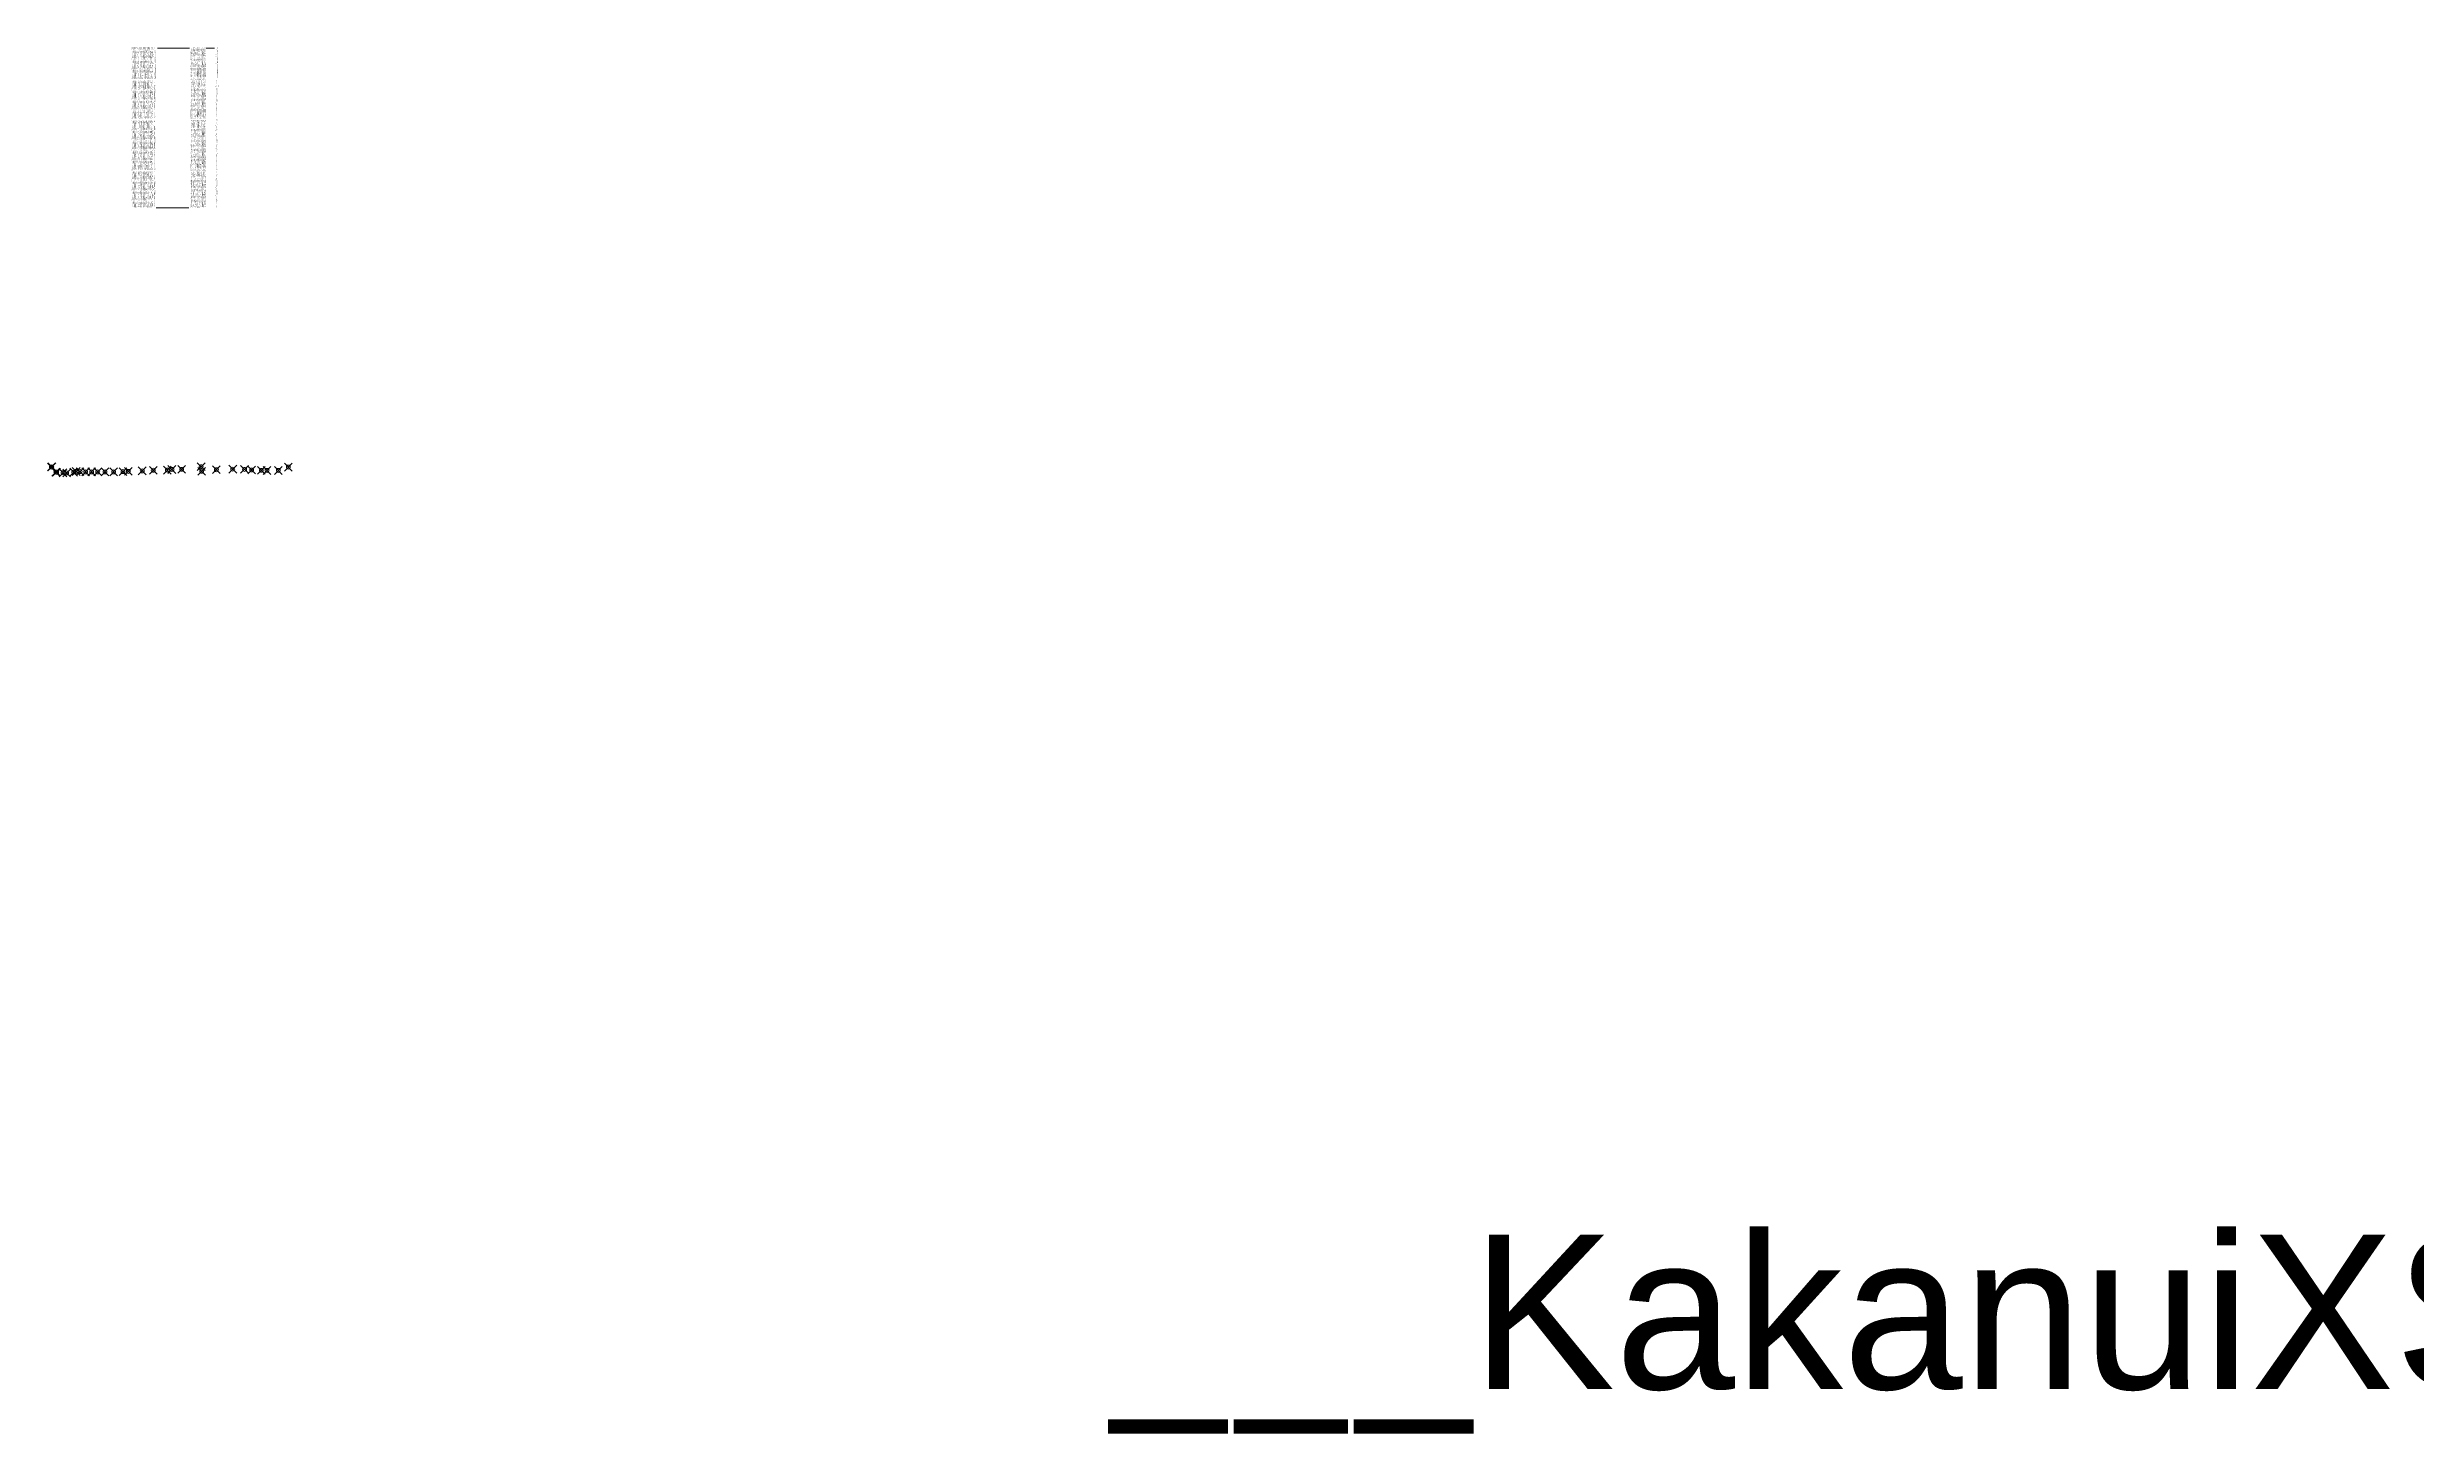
# Model space of a CAD drawing. Header units: millimetres. Extents: x -3661490 to 7275745, y -592557 to 466037.
# Drawn here: x 105 to 1807127, y -592557 to 466037 of the extents above; entities that cross this region are included whole.
import ezdxf

# ---------------------------------------------------------------- set-up
doc = ezdxf.new("R2010")
doc.units = ezdxf.units.MM
doc.header["$PDMODE"] = 35
doc.header["$PDSIZE"] = 3000
doc.layers.get('0').update_dxf_attribs({"lineweight": 0})
doc.layers.add('TITLE_BLOCK', color=7, linetype='Continuous')
doc.styles.get("Standard").update_dxf_attribs({"font": 'arial.ttf'})

# ---------------------------------------------------------------- blocks, each defined once
blk = doc.blocks.new('REVDATE')
at = {"color": 40, "true_color": 0xf8d731, "flags": 8}
for tag in ['USER', 'REVDATE', 'FNAME']:
    blk.add_attdef(tag, (0, 0), '', height=4.95, dxfattribs=at)

msp = doc.modelspace()

# ---------------------------------------------------------------- linework, layer by layer
at = {"color": 244, "true_color": 0x991b1e}
for p, q in [((84137, 465414), (108398, 465414)), ((121305, 465415), (126534, 465415)), ((83151, 343584), (107956, 343584))]:
    msp.add_line(p, q, dxfattribs=at)
at = {"color": 40, "true_color": 0xf8d731}
msp.add_line((126534, 465415), (127558, 465415), dxfattribs=at)
for p in [(3105, 146037), (3458, 146127), (6578, 142197), (7078, 142037), (11992, 141647), (20178, 142128), (22028, 142648), (25012, 142538), (29307, 142328), (33857, 142318), (38516, 142328), (44063, 142358), (50669, 142358), (57759, 142548), (61825, 142708), (72431, 143098), (80878, 143549), (91636, 143669), (95087, 144209), (102517, 144279), (117391, 146309), (117796, 142799), (129011, 143979), (141500, 144409), (150468, 144250), (155919, 143760), (163277, 143510), (167631, 143450), (176232, 143470), (183854, 145990), (14790, 141527)]:
    msp.add_point(p, dxfattribs=at)

# ---------------------------------------------------------------- block references
at = {"layer": 'TITLE_BLOCK', "color": 3}
ref = msp.add_blockref('REVDATE', (-3674984, -557036), dxfattribs=dict(at, xscale=23790.37058310957, yscale=23790.37058310957, zscale=23790.37058310957))
ref.add_attrib('FNAME', '___KakanuiXS Lines 19  to 46 - KA Series Lines_____1_19382_bb9e5e63 - Copy-2.dwg', (811584, -557036), dxfattribs={"color": 40, "true_color": 0xf8d731, "height": 117762.33})

# ---------------------------------------------------------------- texts
at = {"color": 40, "true_color": 0xf8d731, "char_height": 473.07, "attachment_point": 1}
for s, insert, width in [('KA23  14079    3.1   146.04  1428364.67  5004814.84        SH    \\PKA23  14080    3.5   146.13  1428364.67  5004814.48        SH    \\PKA23  14081    6.6   142.20  1428364.06  5004811.42   W\\PKA23  14082    7.1   142.04  1428363.60  5004811.01        SH    \\PKA23  14083   12.0   141.65  1428362.50  5004806.22        SH    \\PKA23  14084   14.8   141.53  1428361.93  5004803.48        SH    \\PKA23  14085   20.2   142.13  1428360.55  5004798.27   W\\PKA23  14086   22.0   142.65  1428360.29  5004796.43        SH    \\PKA23  14087   25.0   142.54  1428359.46  5004793.56   W\\PKA23  14088   29.3   142.33  1428358.86  5004789.29        SH    \\PKA23  14089   33.9   142.32  1428357.56  5004784.92        SH    \\PKA23  14090   38.5   142.33  1428356.56  5004780.37        SH    \\PKA23  14091   44.1   142.36  1428355.42  5004774.94        SH    \\PKA23  14092   50.7   142.36  1428354.08  5004768.47        SH    \\PKA23  14093   57.8   142.55  1428352.36  5004761.59        SH    \\PKA23  14094   61.8   142.71  1428351.31  5004757.66   W\\PKA23  14095   72.4   143.10  1428348.86  5004747.34        SH    \\PKA23  14096   80.9   143.55  1428347.09  5004739.08        SH    \\PKA23  14097   91.6   143.67  1428344.57  5004728.62        SH    \\PKA23  14098   95.1   144.21  1428343.87  5004725.24        SH    \\PKA23  14099  102.5   144.28  1428341.69  5004718.12        SH    \\PKA23  14100  117.4   146.31  1428337.01  5004703.95        SH    \\PKA23  14101  117.8   142.80  1428339.17  5004703.02        SH    \\PKA23  14102  129.0   143.98  1428330.83  5004693.56        SH    \\PKA23  14103  141.5   144.41  1428330.06  5004680.84        SH    \\PKA23  14104  150.5   144.25  1428331.93  5004671.16        SH    \\PKA23  14105  155.9   143.76  1428333.35  5004665.27        SH    \\PKA23  14106  163.3   143.51  1428327.75  5004658.98        SH    \\PKA23  14107  167.6   143.45  1428325.76  5004654.98        SH    \\PKA23  14108  176.2   143.47  1428326.25  5004646.03        SH    \\PKA23  14109  183.9   145.99  1428323.81  5004638.77        F    \\P31                \\PKA24  13120    -7.4  146.24  1428509.08  5004726.38      V\\PKA24  13119    -3.2  143.36  1428504.91  5004722.23      V\\PKA24  13118     0.9  143.84  1428506.35  5004718.53      V\\PKA24  13117     4.9  143.77  1428503.80  5004715.37      V\\PKA24  13116     7.7  142.95  1428502.23  5004713.09      TB\\PKA24  13114     8.0  141.29  1428501.86  5004712.93      BD/BB\\PKA24  13115     8.1  142.00  1428502.08  5004712.68  W\\PKA24  13113     8.6  141.02  1428501.46  5004712.43      BD\\PKA24  13112    10.3  141.04  1428500.68  5004710.90      BD\\PKA24  13111    13.1  141.82  1428498.95  5004708.71      BD\\PKA24  13110    18.1  141.85  1428496.31  5004704.52      BD\\PKA24  13109    24.1  141.63  1428492.89  5004699.52      BD\\PKA24  13108    28.4  141.57  1428490.38  5004696.00      BD\\PKA24  13107    33.3  141.67  1428487.59  5004692.08      BD\\PKA24  13106    36.2  141.71  1428486.04  5004689.57      BD\\PKA24  13105    39.6  141.66  1428484.01  5004686.82      BD\\PKA24  13104    44.6  141.62  1428481.20  5004682.74      BD\\PKA24  13103    46.5  141.71  1428480.13  5004681.08      BD\\PKA24  13102    50.2  141.79  1428477.84  5004678.26      BD\\PKA24  13101    53.5  141.87  1428476.05  5004675.48      BD\\PKA24  13100    57.5  142.01  1428473.66  5004672.18      BD\\PKA24  13099    59.1  142.09  1428472.62  5004670.96  W\\PKA24  13098    60.2  142.18  1428472.08  5004670.02      S\\PKA24  13097    63.5  142.23  1428470.37  5004667.23      S\\PKA24  13096    72.9  142.43  1428465.18  5004659.34      S\\PKA24  13095    78.5  142.41  1428461.71  5004655.03      S\\PKA24  13094    87.3  142.27  1428456.55  5004647.81      S\\PKA24  13093    98.8  141.90  1428450.17  5004638.29      S\\PKA24  13092   106.1  141.73  1428446.69  5004631.81      S\\PKA24  13091   111.1  142.11  1428443.85  5004627.74      V\\PKA24  13090   114.7  142.43  1428441.83  5004624.74      V\\PKA24  13089   119.6  142.85  1428439.17  5004620.55      V\\PKA24  13088   123.1  142.98  1428436.13  5004618.40      V\\PKA24  13087   125.7  142.74  1428434.24  5004616.62      V\\PKA24  13086   139.3  144.29  1428427.41  5004604.77      BB\\PKA24  13085   143.2  145.72  1428425.18  5004601.53      TB\\PKA24  13084   145.8  145.87  1428423.65  5004599.52      F\\P37                 \\PKA25  13083   -24.3  143.95  1428631.77  5004653.83      TB\\PKA25  13082   -20.3  142.10  1428630.17  5004650.14      BB\\PKA25  13081     0.7  141.66  1428619.52  5004632.15      V\\PKA25  13080     3.8  141.38  1428617.73  5004629.52      V\\PKA25  13078     5.3  141.45  1428617.16  5004628.07      TB\\PKA25  13077     6.3  140.58  1428616.70  5004627.18  W\\PKA25  13079     6.8  140.06  1428616.19  5004626.95      BB\\PKA25  13076     8.8  139.44  1428615.28  5004625.11      BD\\PKA25  13075    10.1  139.61  1428614.53  5004624.09      BD\\PKA25  13074    12.0  139.88  1428613.28  5004622.62      BD\\PKA25  13073    12.6  140.62  1428613.43  5004621.79  W\\PKA25  13072    12.9  140.78  1428613.33  5004621.50      S\\PKA25  13071    14.0  141.19  1428612.78  5004620.66      S\\PKA25  13070    18.9  141.14  1428610.60  5004616.25      S\\PKA25  13069    24.4  140.93  1428608.37  5004611.17      S\\PKA25  13068    26.0  140.89  1428607.66  5004609.76  W\\PKA25  13067    27.0  140.77  1428606.59  5004609.15      BD\\PKA25  13066    29.0  140.80  1428605.89  5004607.27      BD\\PKA25  13065    34.6  140.33  1428603.47  5004602.21      BD\\PKA25  13064    38.3  140.48  1428600.97  5004599.31      BD\\PKA25  13063    42.1  140.51  1428599.30  5004595.92      BD\\PKA25  13062    43.6  140.21  1428599.15  5004594.35      BD\\PKA25  13061    44.9  140.23  1428598.32  5004593.26      BD\\PKA25  13060    47.3  140.31  1428597.29  5004591.08      BD\\PKA25  13059    49.3  140.45  1428596.20  5004589.39      BD\\PKA25  13058    50.3  140.44  1428595.49  5004588.69      BD\\PKA25  13057    52.0  140.41  1428594.55  5004587.28      BD\\PKA25  13056    52.6  140.48  1428594.50  5004586.55      BD\\PKA25  13055    53.2  140.60  1428594.33  5004586.02  W\\PKA25  13054    54.0  140.69  1428593.74  5004585.45      BB\\PKA25  13053    54.6  140.94  1428593.19  5004585.01      S\\PKA25  13052    55.4  141.51  1428592.57  5004584.50      S\\PKA25  13051    56.4  142.66  1428592.32  5004583.49      TB\\PKA25  13050    58.0  142.70  1428591.40  5004582.19      S\\PKA25  13049    62.0  142.83  1428590.20  5004578.22      S\\PKA25  13048    65.8  142.95  1428588.65  5004574.75      V\\PKA25  13047    68.9  143.15  1428585.98  5004572.71      V\\PKA25  13046    73.4  143.11  1428583.95  5004568.63      V\\PKA25  13045    77.4  143.07  1428582.04  5004565.18      V\\PKA25  13044    81.8  142.86  1428581.23  5004560.64      V\\PKA25  13043    83.6  142.69  1428580.51  5004558.88      V\\PKA25  13042    89.2  142.75  1428576.23  5004554.86      V\\PKA25  13041    95.1  142.23  1428574.59  5004549.06      V\\PKA25  13040   101.4  142.09  1428571.13  5004543.73      V\\PKA25  13039   106.6  141.82  1428568.71  5004539.15      V\\PKA25  13038   110.4  141.66  1428566.63  5004535.97      V\\PKA25  13037   111.9  141.35  1428565.66  5004534.77      V\\PKA25  13035   115.9  141.49  1428565.06  5004530.60      BB\\PKA25  13036   122.3  144.64  1428561.37  5004525.31      TB\\P49                \\PKA26  13033     3.4  143.25  1428832.87  5004478.94      V\\PKA26  13032     3.6  143.44  1428827.67  5004474.33      V\\PKA26  13031     7.7  143.41  1428824.06  5004472.21      TB\\PKA26  13030     9.2  142.17  1428823.32  5004470.81      V\\PKA26  13034    12.6  142.14  1428820.10  5004469.30      V\\PKA26  13029    21.5  140.11  1428813.21  5004463.72      V\\PKA26  13028    23.1  139.76  1428812.44  5004462.13      BB\\PKA26  13027    25.7  139.36  1428810.23  5004460.71      SH\\PKA26  13026    26.7  139.40  1428809.37  5004460.16  W\\PKA26  13025    27.9  139.28  1428808.53  5004459.31      BD\\PKA26  13024    30.4  139.06  1428806.35  5004457.91      BD\\PKA26  13023    31.3  138.54  1428805.64  5004457.45      BD\\PKA26  13022    34.5  138.47  1428803.63  5004454.81      BD\\PKA26  13021    35.4  138.92  1428802.90  5004454.28      BD\\PKA26  13020    37.1  139.22  1428802.00  5004452.78      BD\\PKA26  13019    37.4  139.35  1428801.77  5004452.58  W\\PKA26  13018    37.7  139.45  1428801.37  5004452.49      S\\PKA26  13017    40.1  139.60  1428799.73  5004450.82  W\\PKA26  13016    43.6  139.44  1428796.56  5004449.06      BD\\PKA26  13015    47.7  139.37  1428793.18  5004446.71      BD\\PKA26  13014    50.3  139.34  1428791.22  5004445.04      BD\\PKA26  13013    51.9  139.42  1428789.98  5004443.96      BD\\PKA26  13012    53.6  139.55  1428788.74  5004442.80      BD\\PKA26  13011    54.6  139.65  1428788.05  5004442.08  W\\PKA26  13010    56.9  139.77  1428785.95  5004440.99      S\\PKA26  13009    59.6  139.69  1428784.15  5004439.06      S\\PKA26  13003    62.2  139.88  1428781.40  5004438.31      BB\\PKA26  13002    63.5  140.55  1428780.41  5004437.41      S\\PKA26  13000    65.5  142.42  1428778.92  5004436.02      TB\\PKA26  13001    68.1  142.60  1428776.51  5004435.00      V\\PKA26  13008    83.4  142.80  1428764.97  5004424.82      V\\PKA26  13007    86.5  142.54  1428762.49  5004422.93      V\\PKA26  13006    88.7  142.62  1428761.52  5004420.78      F\\PKA26  13005    94.1  142.95  1428757.46  5004417.19      SH\\PKA26  13004   100.2  142.96  1428752.61  5004413.39      SH\\P', (64389, 465985), 19704.44), ('  3.1   146.04  1428364.67  5004814.84 \\P  3.5   146.13  1428364.67  5004814.48 \\P  6.6   142.20  1428364.06  5004811.42 \\P  7.1   142.04  1428363.60  5004811.01 \\P 12.0   141.65  1428362.50  5004806.22 \\P 14.8   141.53  1428361.93  5004803.48 \\P 20.2   142.13  1428360.55  5004798.27 \\P 22.0   142.65  1428360.29  5004796.43 \\P 25.0   142.54  1428359.46  5004793.56 \\P 29.3   142.33  1428358.86  5004789.29 \\P 33.9   142.32  1428357.56  5004784.92 \\P 38.5   142.33  1428356.56  5004780.37 \\P 44.1   142.36  1428355.42  5004774.94 \\P 50.7   142.36  1428354.08  5004768.47 \\P 57.8   142.55  1428352.36  5004761.59 \\P 61.8   142.71  1428351.31  5004757.66 \\P 72.4   143.10  1428348.86  5004747.34 \\P 80.9   143.55  1428347.09  5004739.08 \\P 91.6   143.67  1428344.57  5004728.62 \\P 95.1   144.21  1428343.87  5004725.24 \\P102.5   144.28  1428341.69  5004718.12 \\P117.4   146.31  1428337.01  5004703.95 \\P117.8   142.80  1428339.17  5004703.02 \\P129.0   143.98  1428330.83  5004693.56 \\P141.5   144.41  1428330.06  5004680.84 \\P150.5   144.25  1428331.93  5004671.16 \\P155.9   143.76  1428333.35  5004665.27 \\P163.3   143.51  1428327.75  5004658.98 \\P167.6   143.45  1428325.76  5004654.98 \\P176.2   143.47  1428326.25  5004646.03 \\P183.9   145.99  1428323.81  5004638.77 \\P     \\P  -7.4  146.24  1428509.08  5004726.38 \\P  -3.2  143.36  1428504.91  5004722.23 \\P   0.9  143.84  1428506.35  5004718.53 \\P   4.9  143.77  1428503.80  5004715.37 \\P   7.7  142.95  1428502.23  5004713.09 \\P   8.0  141.29  1428501.86  5004712.93 \\P   8.1  142.00  1428502.08  5004712.68 \\P   8.6  141.02  1428501.46  5004712.43 \\P  10.3  141.04  1428500.68  5004710.90 \\P  13.1  141.82  1428498.95  5004708.71 \\P  18.1  141.85  1428496.31  5004704.52 \\P  24.1  141.63  1428492.89  5004699.52 \\P  28.4  141.57  1428490.38  5004696.00 \\P  33.3  141.67  1428487.59  5004692.08 \\P  36.2  141.71  1428486.04  5004689.57 \\P  39.6  141.66  1428484.01  5004686.82 \\P  44.6  141.62  1428481.20  5004682.74 \\P  46.5  141.71  1428480.13  5004681.08 \\P  50.2  141.79  1428477.84  5004678.26 \\P  53.5  141.87  1428476.05  5004675.48 \\P  57.5  142.01  1428473.66  5004672.18 \\P  59.1  142.09  1428472.62  5004670.96 \\P  60.2  142.18  1428472.08  5004670.02 \\P  63.5  142.23  1428470.37  5004667.23 \\P  72.9  142.43  1428465.18  5004659.34 \\P  78.5  142.41  1428461.71  5004655.03 \\P  87.3  142.27  1428456.55  5004647.81 \\P  98.8  141.90  1428450.17  5004638.29 \\P 106.1  141.73  1428446.69  5004631.81 \\P 111.1  142.11  1428443.85  5004627.74 \\P 114.7  142.43  1428441.83  5004624.74 \\P 119.6  142.85  1428439.17  5004620.55 \\P 123.1  142.98  1428436.13  5004618.40 \\P 125.7  142.74  1428434.24  5004616.62 \\P 139.3  144.29  1428427.41  5004604.77 \\P 143.2  145.72  1428425.18  5004601.53 \\P 145.8  145.87  1428423.65  5004599.52 \\P      \\P -24.3  143.95  1428631.77  5004653.83 \\P -20.3  142.10  1428630.17  5004650.14 \\P   0.7  141.66  1428619.52  5004632.15 \\P   3.8  141.38  1428617.73  5004629.52 \\P   5.3  141.45  1428617.16  5004628.07 \\P   6.3  140.58  1428616.70  5004627.18 \\P   6.8  140.06  1428616.19  5004626.95 \\P   8.8  139.44  1428615.28  5004625.11 \\P  10.1  139.61  1428614.53  5004624.09 \\P  12.0  139.88  1428613.28  5004622.62 \\P  12.6  140.62  1428613.43  5004621.79 \\P  12.9  140.78  1428613.33  5004621.50 \\P  14.0  141.19  1428612.78  5004620.66 \\P  18.9  141.14  1428610.60  5004616.25 \\P  24.4  140.93  1428608.37  5004611.17 \\P  26.0  140.89  1428607.66  5004609.76 \\P  27.0  140.77  1428606.59  5004609.15 \\P  29.0  140.80  1428605.89  5004607.27 \\P  34.6  140.33  1428603.47  5004602.21 \\P  38.3  140.48  1428600.97  5004599.31 \\P  42.1  140.51  1428599.30  5004595.92 \\P  43.6  140.21  1428599.15  5004594.35 \\P  44.9  140.23  1428598.32  5004593.26 \\P  47.3  140.31  1428597.29  5004591.08 \\P  49.3  140.45  1428596.20  5004589.39 \\P  50.3  140.44  1428595.49  5004588.69 \\P  52.0  140.41  1428594.55  5004587.28 \\P  52.6  140.48  1428594.50  5004586.55 \\P  53.2  140.60  1428594.33  5004586.02 \\P  54.0  140.69  1428593.74  5004585.45 \\P  54.6  140.94  1428593.19  5004585.01 \\P  55.4  141.51  1428592.57  5004584.50 \\P  56.4  142.66  1428592.32  5004583.49 \\P  58.0  142.70  1428591.40  5004582.19 \\P  62.0  142.83  1428590.20  5004578.22 \\P  65.8  142.95  1428588.65  5004574.75 \\P  68.9  143.15  1428585.98  5004572.71 \\P  73.4  143.11  1428583.95  5004568.63 \\P  77.4  143.07  1428582.04  5004565.18 \\P  81.8  142.86  1428581.23  5004560.64 \\P  83.6  142.69  1428580.51  5004558.88 \\P  89.2  142.75  1428576.23  5004554.86 \\P  95.1  142.23  1428574.59  5004549.06 \\P 101.4  142.09  1428571.13  5004543.73 \\P 106.6  141.82  1428568.71  5004539.15 \\P 110.4  141.66  1428566.63  5004535.97 \\P 111.9  141.35  1428565.66  5004534.77 \\P 115.9  141.49  1428565.06  5004530.60 \\P 122.3  144.64  1428561.37  5004525.31 \\P     \\P   3.4  143.25  1428832.87  5004478.94 \\P   3.6  143.44  1428827.67  5004474.33 \\P   7.7  143.41  1428824.06  5004472.21 \\P   9.2  142.17  1428823.32  5004470.81 \\P  12.6  142.14  1428820.10  5004469.30 \\P  21.5  140.11  1428813.21  5004463.72 \\P  23.1  139.76  1428812.44  5004462.13 \\P  25.7  139.36  1428810.23  5004460.71 \\P  26.7  139.40  1428809.37  5004460.16 \\P  27.9  139.28  1428808.53  5004459.31 \\P  30.4  139.06  1428806.35  5004457.91 \\P  31.3  138.54  1428805.64  5004457.45 \\P  34.5  138.47  1428803.63  5004454.81 \\P  35.4  138.92  1428802.90  5004454.28 \\P  37.1  139.22  1428802.00  5004452.78 \\P  37.4  139.35  1428801.77  5004452.58 \\P  37.7  139.45  1428801.37  5004452.49 \\P  40.1  139.60  1428799.73  5004450.82 \\P  43.6  139.44  1428796.56  5004449.06 \\P  47.7  139.37  1428793.18  5004446.71 \\P  50.3  139.34  1428791.22  5004445.04 \\P  51.9  139.42  1428789.98  5004443.96 \\P  53.6  139.55  1428788.74  5004442.80 \\P  54.6  139.65  1428788.05  5004442.08 \\P  56.9  139.77  1428785.95  5004440.99 \\P  59.6  139.69  1428784.15  5004439.06 \\P  62.2  139.88  1428781.40  5004438.31 \\P  63.5  140.55  1428780.41  5004437.41 \\P  65.5  142.42  1428778.92  5004436.02 \\P  68.1  142.60  1428776.51  5004435.00 \\P  83.4  142.80  1428764.97  5004424.82 \\P  86.5  142.54  1428762.49  5004422.93 \\P  88.7  142.62  1428761.52  5004420.78 \\P  94.1  142.95  1428757.46  5004417.19 \\P 100.2  142.96  1428752.61  5004413.39 \\P', (109111, 465930), 12513.07), ('       SH    \\P       SH    \\P  W\\P       SH    \\P       SH    \\P       SH    \\P  W\\P       SH    \\P  W\\P       SH    \\P       SH    \\P       SH    \\P       SH    \\P       SH    \\P       SH    \\P  W\\P       SH    \\P       SH    \\P       SH    \\P       SH    \\P       SH    \\P       SH    \\P       SH    \\P       SH    \\P       SH    \\P       SH    \\P       SH    \\P       SH    \\P       SH    \\P       SH    \\P       F    \\P\\P     V\\P     V\\P     V\\P     V\\P     TB\\P     BD/BB\\P W\\P     BD\\P     BD\\P     BD\\P     BD\\P     BD\\P     BD\\P     BD\\P     BD\\P     BD\\P     BD\\P     BD\\P     BD\\P     BD\\P     BD\\P W\\P     S\\P     S\\P     S\\P     S\\P     S\\P     S\\P     S\\P     V\\P     V\\P     V\\P     V\\P     V\\P     BB\\P     TB\\P     F\\P\\P     TB\\P     BB\\P     V\\P     V\\P     TB\\P W\\P     BB\\P     BD\\P     BD\\P     BD\\P W\\P     S\\P     S\\P     S\\P     S\\P W\\P     BD\\P     BD\\P     BD\\P     BD\\P     BD\\P     BD\\P     BD\\P     BD\\P     BD\\P     BD\\P     BD\\P     BD\\P W\\P     BB\\P     S\\P     S\\P     TB\\P     S\\P     S\\P     V\\P     V\\P     V\\P     V\\P     V\\P     V\\P     V\\P     V\\P     V\\P     V\\P     V\\P     V\\P     BB\\P     TB\\P\\P     V\\P     V\\P     TB\\P     V\\P     V\\P     V\\P     BB\\P     SH\\P W\\P     BD\\P     BD\\P     BD\\P     BD\\P     BD\\P     BD\\P W\\P     S\\P W\\P     BD\\P     BD\\P     BD\\P     BD\\P     BD\\P W\\P     S\\P     S\\P     BB\\P     S\\P     TB\\P     V\\P     V\\P     V\\P     F\\P     SH\\P     SH\\P', (128054, 466030), 3009.51)]:
    msp.add_mtext(s, dxfattribs=dict(at, insert=insert, width=width))

doc.saveas('drawing.dxf')
